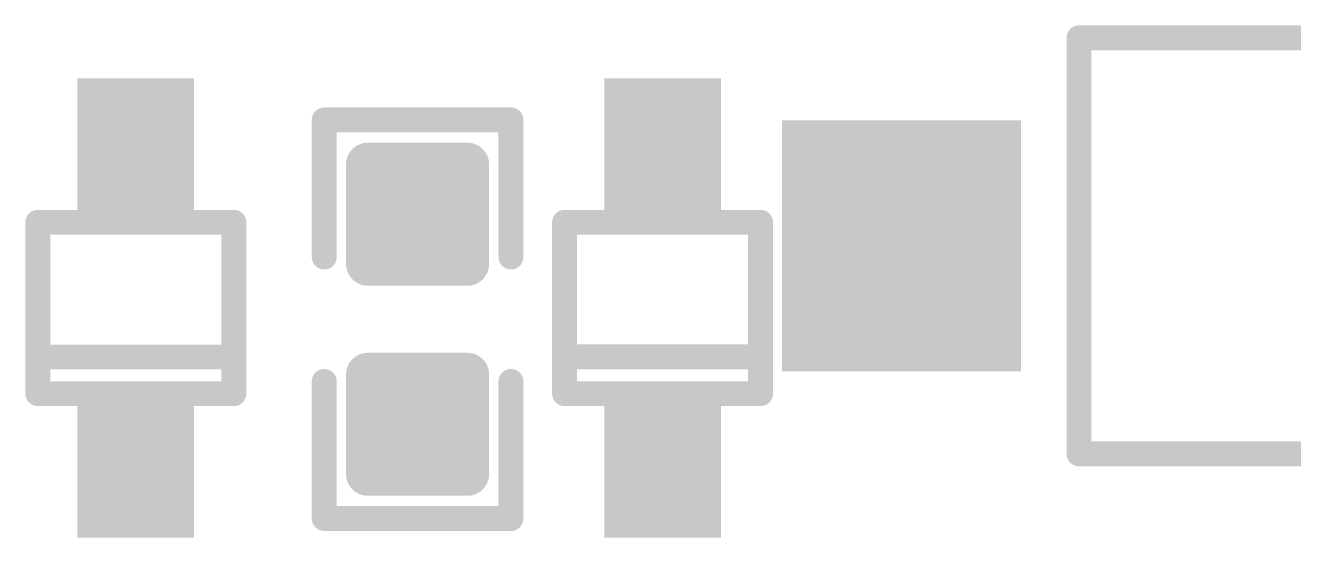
# Model space of a CAD drawing. Extents: x 17.3 to 58.6, y 21.7 to 91.7.
# Drawn here: x 30.65 to 35.83, y 34.1 to 36.19 of the extents above; entities that cross this region are included whole.
import ezdxf

# ---------------------------------------------------------------- set-up
doc = ezdxf.new("R2010")
doc.units = 0
doc.header["$MEASUREMENT"] = 0
doc.layers.get('0').update_dxf_attribs({"linetype": 'CONTINUOUS'})
doc.layers.add('SILKTOP_PHO', color=251, linetype='CONTINUOUS', true_color=0x636466)

# ---------------------------------------------------------------- blocks, each defined once
blk = doc.blocks.new('ROUND_16')
at = {"const_width": 0.0508}
blk.add_lwpolyline([(-0.0254, 0, 1), (0.0254, 0, 1)], format="xyb", close=True, dxfattribs=at)
blk = doc.blocks.new('RECTANGLE_59')
blk.add_solid([(0.238124, 0.27813), (0.238124, -0.27813), (-0.238124, 0.27813), (-0.238124, -0.27813)])
blk = doc.blocks.new('RECTANGLE_65')
blk.add_solid([(0.48806, 0.51308), (0.48806, -0.51308), (-0.48806, 0.51308), (-0.48806, -0.51308)])
blk = doc.blocks.new('ROUND_42')
at = {"const_width": 0.0889}
blk.add_lwpolyline([(-0.04445, 0, 1), (0.04445, 0, 1)], format="xyb", close=True, dxfattribs=at)

msp = doc.modelspace()

# ---------------------------------------------------------------- linework, layer by layer
at = {"const_width": 0.1778}
for points in [[(32.046926, 35.21583), (32.046926, 35.62223)], [(32.046926, 35.62223), (32.453326, 35.62223)], [(32.1564, 35.21583), (32.1564, 35.62223)], [(32.3342, 35.21583), (32.3342, 35.62223)], [(32.453326, 35.62223), (32.453326, 35.21583)], [(32.046926, 35.5346), (32.453326, 35.5346)], [(32.046926, 35.3568), (32.453326, 35.3568)], [(32.453326, 35.21583), (32.046926, 35.21583)], [(32.046926, 34.357818), (32.046926, 34.764218)], [(32.046926, 34.764218), (32.453326, 34.764218)], [(32.1564, 34.357818), (32.1564, 34.764218)], [(32.3342, 34.357818), (32.3342, 34.764218)], [(32.453326, 34.764218), (32.453326, 34.357818)], [(32.046926, 34.6456), (32.453326, 34.6456)], [(32.046926, 34.4678), (32.453326, 34.4678)], [(32.453326, 34.357818), (32.046926, 34.357818)]]:
    msp.add_lwpolyline(points, dxfattribs=at)
at = {"layer": 'SILKTOP_PHO', "color": 251, "true_color": 0x636466, "const_width": 0.1016}
for points in [[(34.949892, 34.440114), (34.949892, 36.139882)], [(34.949892, 36.139882), (36.649914, 36.139882)], [(32.631126, 35.804348), (31.869126, 35.804348)], [(31.869126, 35.804348), (31.869126, 35.244024)], [(32.631126, 35.244024), (32.631126, 35.804348)], [(30.699964, 35.38601), (31.500064, 35.38601)], [(30.699964, 34.685986), (30.699964, 35.38601)], [(31.500064, 35.38601), (31.500064, 34.685986)], [(32.850074, 35.38601), (33.64992, 35.38601)], [(32.850074, 34.685986), (32.850074, 35.38601)], [(33.64992, 35.38601), (33.64992, 34.685986)], [(31.500064, 34.835846), (30.699964, 34.835846)], [(33.64992, 34.8361), (32.850074, 34.8361)], [(31.500064, 34.685986), (30.699964, 34.685986)], [(31.869126, 34.1757), (31.869126, 34.736024)], [(32.631126, 34.736024), (32.631126, 34.1757)], [(33.64992, 34.685986), (32.850074, 34.685986)], [(36.649914, 34.440114), (34.949892, 34.440114)], [(32.631126, 34.1757), (31.869126, 34.1757)]]:
    msp.add_lwpolyline(points, dxfattribs=at)

# ---------------------------------------------------------------- block references
for name, p in [('RECTANGLE_59', (31.100014, 35.69589)), ('RECTANGLE_59', (33.250124, 35.69589)), ('RECTANGLE_65', (34.224976, 35.289998)), ('ROUND_42', (32.046926, 35.62223)), ('ROUND_42', (32.1564, 35.62223)), ('ROUND_42', (32.3342, 35.62223)), ('ROUND_42', (32.453326, 35.62223)), ('ROUND_42', (32.046926, 35.5346)), ('ROUND_42', (32.453326, 35.5346)), ('ROUND_42', (32.046926, 35.3568)), ('ROUND_42', (32.453326, 35.3568)), ('ROUND_42', (32.046926, 35.21583)), ('ROUND_42', (32.046926, 35.21583)), ('ROUND_42', (32.1564, 35.21583)), ('ROUND_42', (32.3342, 35.21583)), ('ROUND_42', (32.453326, 35.21583)), ('ROUND_42', (32.046926, 34.764218)), ('ROUND_42', (32.1564, 34.764218)), ('ROUND_42', (32.3342, 34.764218)), ('ROUND_42', (32.453326, 34.764218)), ('ROUND_42', (32.046926, 34.6456)), ('ROUND_42', (32.453326, 34.6456)), ('RECTANGLE_59', (31.100014, 34.375852)), ('RECTANGLE_59', (33.250124, 34.376106)), ('ROUND_42', (32.046926, 34.4678)), ('ROUND_42', (32.453326, 34.4678)), ('ROUND_42', (32.046926, 34.357818)), ('ROUND_42', (32.046926, 34.357818)), ('ROUND_42', (32.1564, 34.357818)), ('ROUND_42', (32.3342, 34.357818)), ('ROUND_42', (32.453326, 34.357818))]:
    msp.add_blockref(name, p)
at = {"layer": 'SILKTOP_PHO', "color": 251, "true_color": 0x636466}
for p in [(34.949892, 36.139882), (31.869126, 35.804348), (32.631126, 35.804348), (30.699964, 35.38601), (30.699964, 35.38601), (31.500064, 35.38601), (32.850074, 35.38601), (32.850074, 35.38601), (33.64992, 35.38601), (31.869126, 35.244024), (32.631126, 35.244024), (30.699964, 34.835846), (31.500064, 34.835846), (32.850074, 34.8361), (33.64992, 34.8361), (30.699964, 34.685986), (31.500064, 34.685986), (31.869126, 34.736024), (32.631126, 34.736024), (32.850074, 34.685986), (33.64992, 34.685986), (34.949892, 34.440114), (31.869126, 34.1757), (32.631126, 34.1757)]:
    msp.add_blockref('ROUND_16', p, dxfattribs=at)

doc.saveas('drawing.dxf')
